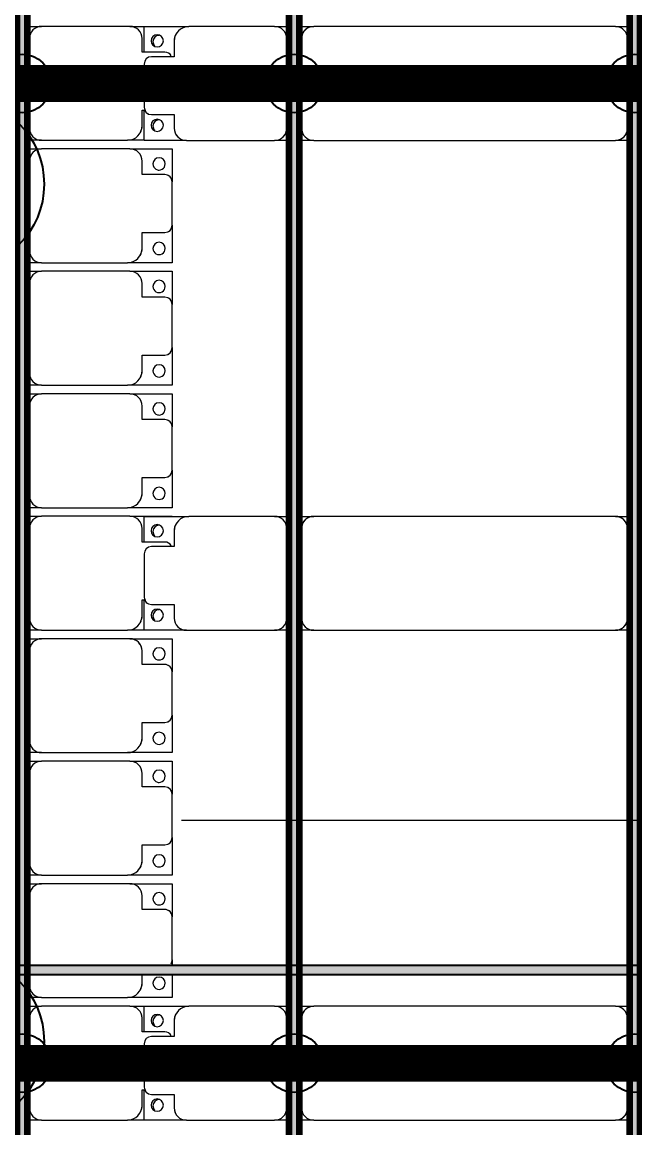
# Model space of a CAD drawing. Header units: millimetres. Extents: x 312848 to 517332, y -142134 to -35114.
# Drawn here: x 326545 to 329045, y -71592 to -67078 of the extents above; entities that cross this region are included whole.
import ezdxf

# ---------------------------------------------------------------- set-up
doc = ezdxf.new("R2010")
doc.units = ezdxf.units.MM
for name, color, linetype, lineweight in [('A-ANNO-DIMS', 211, 'Continuous', 9), ('A-ANNO-DIMS-500', 211, 'Continuous', 9), ('A-GENM', 13, 'Continuous', 9), ('S-BEAM', 12, 'Continuous', 9)]:
    doc.layers.add(name, color=color, linetype=linetype, lineweight=lineweight)
doc.layers.add('GC-BICH NEO', color=6, linetype='Continuous')
doc.layers.add('GC-HOP 40x60 GIA CUONG', color=1, linetype='Continuous')
doc.styles.add('Trebuchet MS', font='trebuc.ttf', dxfattribs={"width": 0.8, "height": 1500})
doc.dimstyles.new('Arc_Length_-_3mm_Trebuchet_MS_3', dxfattribs={"dimscale": 304.8, "dimtxt": 1546.42636, "dimasz": 1.64042, "dimexe": 2.46063, "dimexo": 2.46063, "dimgap": 0.492126, "dimtad": 1, "dimdec": 0, "dimrnd": 10, "dimzin": 0, "dimdsep": 46, "dimtxsty": 'Trebuchet MS', "dimblk1": 'OBLIQUE', "dimblk2": 'OBLIQUE', "dimsah": 1, "dimcen": 0.09, "dimdle": 1.64042, "dimazin": 0, "dimtfac": 1, "dimtdec": 4, "dimtix": 1, "dimtmove": 0, "dimatfit": 3, "dimfxl": 1, "dimtvp": 1, "dimtfill": 1, "dimtolj": 1, "dimtzin": 0, "dimarcsym": 2})

# ---------------------------------------------------------------- blocks, each defined once
blk = doc.blocks.new('Dai phao do pin - DẢI PHAO ĐỠ PIN-V10-KHUNG KẾT CẤU BÈ PIN 3')
at = {"layer": 'A-GENM', "color": 7}
for p, q in [((-1312.2, 241.6), (-1129.7, 241.6)), ((-1312.2, 136.9), (-1312.2, 241.6)), ((-779.7, 241.6), (-1129.7, 241.6)), ((-779.7, 241.6), (-720, 241.6)), ((-680, 241.6), (-620.3, 241.6)), ((610.3, 241.6), (-620.3, 241.6)), ((610.3, 241.6), (670, 241.6)), ((-1189.7, 181.6), (-1189.7, 118.2)), ((-729.7, -173.4), (-729.7, 191.6)), ((-670.3, 191.6), (-670.3, -173.4)), ((660.3, -173.4), (660.3, 191.6)), ((-1189.7, 118.2), (-1282.2, 118.2)), ((-1312.2, 88.2), (-1312.2, -88.2)), ((-1312.2, -223.4), (-1312.2, -99.5)), ((-1282.2, -118.2), (-1189.7, -118.2)), ((-1189.7, -118.2), (-1189.7, -173.4)), ((-1139.7, -223.4), (-1312.2, -223.4)), ((-1139.7, -223.4), (-779.7, -223.4)), ((-720, -223.4), (-779.7, -223.4)), ((-620.3, -223.4), (-680, -223.4)), ((-620.3, -223.4), (610.3, -223.4)), ((670, -223.4), (610.3, -223.4))]:
    blk.add_line(p, q, dxfattribs=at)
for centre, radius, start, end in [((-1129.7, 181.6), 60, 90, 180), ((-779.7, 191.6), 50, 360, 90), ((-779.7, 191.6), 50, 2.9798, 45), ((-620.3, 191.6), 50, 90, 180), ((-620.3, 191.6), 50, 105, 177.0202), ((610.3, 191.6), 50, 360, 90), ((610.3, 191.6), 50, 15, 90), ((-1258.6, 183.2), 25, 0, 180), ((-1258.6, 183.2), 25, 180, 360), ((-1129.7, 181.6), 60, 150, 180), ((-1282.2, 88.2), 30, 90, 180), ((-1282.2, -88.2), 30, 180, 270), ((-1282.2, -88.2), 30, 210, 240), ((-1258.6, -161.8), 25, 0, 180), ((-1258.6, -161.8), 25, 180, 0), ((-1139.7, -173.4), 50, 180, 270), ((-1139.7, -173.4), 50, 180, 225), ((-779.7, -173.4), 50, 270, 360), ((-779.7, -173.4), 50, 315, 360), ((-620.3, -173.4), 50, 180, 270), ((-620.3, -173.4), 50, 180, 270), ((610.3, -173.4), 50, 270, 360), ((610.3, -173.4), 50, 285, 360)]:
    blk.add_arc(centre, radius, start, end, dxfattribs=at)
blk = doc.blocks.new('Dai phao do pin - DẢI PHAO ĐỠ PIN-V1-KHUNG KẾT CẤU BÈ PIN 3')
at = {"layer": 'A-GENM', "color": 7}
for p, q in [((-1312.2, 241.6), (-1129.7, 241.6)), ((-1312.2, 136.9), (-1312.2, 241.6)), ((-779.7, 241.6), (-1129.7, 241.6)), ((-779.7, 241.6), (-720, 241.6)), ((-680, 241.6), (-620.3, 241.6)), ((610.3, 241.6), (-620.3, 241.6)), ((610.3, 241.6), (670, 241.6)), ((-1189.7, 181.6), (-1189.7, 118.2)), ((-729.7, -173.4), (-729.7, 191.6)), ((-670.3, 191.6), (-670.3, -173.4)), ((660.3, -173.4), (660.3, 191.6)), ((-1189.7, 118.2), (-1282.2, 118.2)), ((-1312.2, 88.2), (-1312.2, -88.2)), ((-1312.2, -223.4), (-1312.2, -99.5)), ((-1282.2, -118.2), (-1189.7, -118.2)), ((-1189.7, -118.2), (-1189.7, -173.4)), ((-1139.7, -223.4), (-1312.2, -223.4)), ((-1139.7, -223.4), (-779.7, -223.4)), ((-720, -223.4), (-779.7, -223.4)), ((-620.3, -223.4), (-680, -223.4)), ((-620.3, -223.4), (610.3, -223.4)), ((670, -223.4), (610.3, -223.4))]:
    blk.add_line(p, q, dxfattribs=at)
for centre, radius, start, end in [((-1129.7, 181.6), 60, 90, 180), ((-779.7, 191.6), 50, 360, 90), ((-779.7, 191.6), 50, 360, 45), ((-620.3, 191.6), 50, 90, 180), ((-620.3, 191.6), 50, 105, 180), ((610.3, 191.6), 50, 360, 90), ((610.3, 191.6), 50, 15, 90), ((-1258.6, 183.2), 25, 0, 180), ((-1258.6, 183.2), 25, 180, 360), ((-1129.7, 181.6), 60, 150, 180), ((-1282.2, 88.2), 30, 90, 180), ((-1282.2, -88.2), 30, 180, 270), ((-1282.2, -88.2), 30, 210, 240), ((-1258.6, -161.8), 25, 0, 180), ((-1258.6, -161.8), 25, 180, 0), ((-1139.7, -173.4), 50, 180, 270), ((-1139.7, -173.4), 50, 180, 225), ((-779.7, -173.4), 50, 270, 360), ((-779.7, -173.4), 50, 315, 360), ((-620.3, -173.4), 50, 180, 270), ((-620.3, -173.4), 50, 180, 270), ((610.3, -173.4), 50, 270, 360), ((610.3, -173.4), 50, 285, 360)]:
    blk.add_arc(centre, radius, start, end, dxfattribs=at)
blk = doc.blocks.new('Dai phao do pin - DẢI PHAO ĐỠ PIN-67477-KHUNG KẾT CẤU BÈ PIN 3')
at = {"layer": 'A-GENM', "color": 7}
for p, q in [((-1312.2, 241.6), (-1129.7, 241.6)), ((-1312.2, 136.9), (-1312.2, 241.6)), ((-779.7, 241.6), (-1129.7, 241.6)), ((-779.7, 241.6), (-720, 241.6)), ((-680, 241.6), (-620.3, 241.6)), ((610.3, 241.6), (-620.3, 241.6)), ((610.3, 241.6), (670, 241.6)), ((-1189.7, 181.6), (-1189.7, 118.2)), ((-729.7, -173.4), (-729.7, 191.6)), ((-670.3, 191.6), (-670.3, -173.4)), ((660.3, -173.4), (660.3, 191.6)), ((-1189.7, 118.2), (-1282.2, 118.2)), ((-1312.2, 88.2), (-1312.2, -88.2)), ((-1312.2, -223.4), (-1312.2, -99.5)), ((-1282.2, -118.2), (-1189.7, -118.2)), ((-1189.7, -118.2), (-1189.7, -173.4)), ((-1139.7, -223.4), (-1312.2, -223.4)), ((-1139.7, -223.4), (-779.7, -223.4)), ((-720, -223.4), (-779.7, -223.4)), ((-620.3, -223.4), (-680, -223.4)), ((-620.3, -223.4), (610.3, -223.4)), ((670, -223.4), (610.3, -223.4))]:
    blk.add_line(p, q, dxfattribs=at)
for centre, radius, start, end in [((-1129.7, 181.6), 60, 90, 180), ((-779.7, 191.6), 50, 360, 90), ((-779.7, 191.6), 50, 360, 45), ((-620.3, 191.6), 50, 90, 180), ((-620.3, 191.6), 50, 105, 180), ((610.3, 191.6), 50, 360, 90), ((610.3, 191.6), 50, 15, 90), ((-1258.6, 183.2), 25, 0, 180), ((-1258.6, 183.2), 25, 180, 360), ((-1129.7, 181.6), 60, 150, 180), ((-1282.2, 88.2), 30, 90, 180), ((-1282.2, -88.2), 30, 180, 270), ((-1282.2, -88.2), 30, 210, 240), ((-1258.6, -161.8), 25, 0, 180), ((-1258.6, -161.8), 25, 180, 0), ((-1139.7, -173.4), 50, 180, 270), ((-1139.7, -173.4), 50, 180, 225), ((-779.7, -173.4), 50, 270, 360), ((-779.7, -173.4), 50, 315, 360), ((-620.3, -173.4), 50, 180, 270), ((-620.3, -173.4), 50, 180, 270), ((610.3, -173.4), 50, 270, 360), ((610.3, -173.4), 50, 285, 360)]:
    blk.add_arc(centre, radius, start, end, dxfattribs=at)
blk = doc.blocks.new('Dầm C52 - Dầm C52-66353-KHUNG KẾT CẤU BÈ PIN 3')
at = {"layer": 'S-BEAM', "lineweight": 140}
blk.add_hatch(color=1, dxfattribs=at).paths.add_polyline_path([(-45616.3, 20), (-45616.3, -20), (45616.3, -20), (45616.3, 20), (-45569, 20)])
at = {"layer": 'S-BEAM', "color": 1, "lineweight": 140}
for p, q in [((-45616.3, 20), (45616.3, 20)), ((45616.3, -20), (-45616.3, -20))]:
    blk.add_line(p, q, dxfattribs=at)
blk = doc.blocks.new('Dầm C52 - Dầm C52-V13-KHUNG KẾT CẤU BÈ PIN 3')
at = {"layer": 'S-BEAM', "lineweight": 140}
blk.add_hatch(color=1, dxfattribs=at).paths.add_polyline_path([(-45616.3, 20), (-45616.3, -20), (45616.3, -20), (45616.3, 20), (-45569, 20)])
at = {"layer": 'S-BEAM', "color": 1, "lineweight": 140}
for p, q in [((-45616.3, 20), (45616.3, 20)), ((45616.3, -20), (-45616.3, -20))]:
    blk.add_line(p, q, dxfattribs=at)
blk = doc.blocks.new('Dầm C52 - Hộp 40x60-V19-KHUNG KẾT CẤU BÈ PIN 3')
at = {"layer": 'S-BEAM', "lineweight": 25}
h = blk.add_hatch(color=4, dxfattribs=at)
h.paths.add_polyline_path([(37512.3, -20), (37702.2, -20), (37702.2, 20), (-35790, 20), (-35790, -20), (37035.7, -20)])
h.paths.add_polyline_path([(-36990, -20), (-36990, 20), (-37702.2, 20), (-37702.2, -20), (-37310.3, -20)])
at = {"layer": 'S-BEAM', "color": 4, "lineweight": 25}
for p, q in [((-35790, 20), (37702.2, 20)), ((37702.2, -20), (-35790, -20))]:
    blk.add_line(p, q, dxfattribs=at)
blk = doc.blocks.new('Dải phao đi lại kèm đỡ invester - DẢI PHAO ĐI LẠI-68882-KHUNG KẾT CẤU BÈ PIN 3')
at = {"layer": 'A-GENM', "color": 7}
for p, q in [((61758.4, -779.7), (61758.4, -720)), ((62223.4, -720), (62223.4, -779.7)), ((62258.4, -779.7), (62258.4, -720)), ((62723.4, -720), (62723.4, -779.7)), ((62758.4, -779.7), (62758.4, -720)), ((63223.4, -720), (63223.4, -779.7)), ((63258.4, -779.7), (63258.4, -720)), ((63723.4, -720), (63723.4, -779.7)), ((63758.4, -779.7), (63758.4, -720)), ((64223.4, -720), (64223.4, -779.7)), ((64258.4, -779.7), (64258.4, -720)), ((64723.4, -720), (64723.4, -779.7)), ((64758.4, -779.7), (64758.4, -720)), ((65223.4, -720), (65223.4, -779.7)), ((65258.4, -779.7), (65258.4, -720)), ((65723.4, -720), (65723.4, -779.7)), ((65758.4, -779.7), (65758.4, -720)), ((66223.4, -720), (66223.4, -779.7)), ((62173.4, -729.7), (61808.4, -729.7)), ((62351.2, -729.7), (62308.4, -729.7)), ((62673.4, -729.7), (62391.2, -729.7)), ((63173.4, -729.7), (62808.4, -729.7)), ((63673.4, -729.7), (63308.4, -729.7)), ((64173.4, -729.7), (63808.4, -729.7)), ((64673.4, -729.7), (64308.4, -729.7)), ((65173.4, -729.7), (64808.4, -729.7)), ((65673.4, -729.7), (65308.4, -729.7)), ((66173.4, -729.7), (65808.4, -729.7)), ((61758.4, -779.7), (61758.4, -1129.7)), ((62223.4, -1139.7), (62223.4, -779.7)), ((62258.4, -779.7), (62258.4, -1129.7)), ((62723.4, -1139.7), (62723.4, -779.7)), ((62758.4, -779.7), (62758.4, -1129.7)), ((63223.4, -1139.7), (63223.4, -779.7)), ((63258.4, -779.7), (63258.4, -1129.7)), ((63723.4, -1139.7), (63723.4, -779.7)), ((63758.4, -779.7), (63758.4, -1129.7)), ((64223.4, -1139.7), (64223.4, -779.7)), ((64258.4, -779.7), (64258.4, -1129.7)), ((64723.4, -1139.7), (64723.4, -779.7)), ((64758.4, -779.7), (64758.4, -1129.7)), ((65223.4, -1139.7), (65223.4, -779.7)), ((65258.4, -779.7), (65258.4, -1129.7)), ((65723.4, -1139.7), (65723.4, -779.7)), ((65758.4, -779.7), (65758.4, -1129.7)), ((66223.4, -1139.7), (66223.4, -779.7)), ((61758.4, -1198.7), (61758.4, -1129.7)), ((62223.4, -1139.7), (62223.4, -1312.2)), ((62258.4, -1312.2), (62258.4, -1129.7)), ((62723.4, -1139.7), (62723.4, -1312.2)), ((62758.4, -1312.2), (62758.4, -1129.7)), ((63223.4, -1139.7), (63223.4, -1312.2)), ((63258.4, -1312.2), (63258.4, -1129.7)), ((63723.4, -1139.7), (63723.4, -1312.2)), ((63758.4, -1198.7), (63758.4, -1129.7)), ((64223.4, -1139.7), (64223.4, -1312.2)), ((64258.4, -1312.2), (64258.4, -1129.7)), ((64723.4, -1139.7), (64723.4, -1312.2)), ((64758.4, -1312.2), (64758.4, -1129.7)), ((65223.4, -1139.7), (65223.4, -1312.2)), ((65258.4, -1312.2), (65258.4, -1129.7)), ((65723.4, -1139.7), (65723.4, -1312.2)), ((65758.4, -1198.7), (65758.4, -1129.7)), ((66223.4, -1139.7), (66223.4, -1312.2)), ((61818.4, -1189.7), (61881.8, -1189.7)), ((61881.8, -1189.7), (61881.8, -1204.4)), ((62118.2, -1282.2), (62118.2, -1189.7)), ((62118.2, -1189.7), (62173.4, -1189.7)), ((62318.4, -1189.7), (62351.2, -1189.7)), ((62618.2, -1282.2), (62618.2, -1189.7)), ((62618.2, -1189.7), (62673.4, -1189.7)), ((62818.4, -1189.7), (62881.8, -1189.7)), ((62881.8, -1189.7), (62881.8, -1282.2)), ((63118.2, -1282.2), (63118.2, -1189.7)), ((63118.2, -1189.7), (63173.4, -1189.7)), ((63318.4, -1189.7), (63381.8, -1189.7)), ((63381.8, -1189.7), (63381.8, -1282.2)), ((63618.2, -1282.2), (63618.2, -1189.7)), ((63618.2, -1189.7), (63673.4, -1189.7)), ((63818.4, -1189.7), (63881.8, -1189.7)), ((63881.8, -1189.7), (63881.8, -1204.4)), ((64118.2, -1282.2), (64118.2, -1189.7)), ((64118.2, -1189.7), (64173.4, -1189.7)), ((64318.4, -1189.7), (64381.8, -1189.7)), ((64381.8, -1189.7), (64381.8, -1282.2)), ((64618.2, -1282.2), (64618.2, -1189.7)), ((64618.2, -1189.7), (64673.4, -1189.7)), ((64818.4, -1189.7), (64881.8, -1189.7)), ((64881.8, -1189.7), (64881.8, -1282.2)), ((65118.2, -1282.2), (65118.2, -1189.7)), ((65118.2, -1189.7), (65173.4, -1189.7)), ((65318.4, -1189.7), (65381.8, -1189.7)), ((65381.8, -1189.7), (65381.8, -1282.2)), ((65618.2, -1282.2), (65618.2, -1189.7)), ((65618.2, -1189.7), (65673.4, -1189.7)), ((65818.4, -1189.7), (65881.8, -1189.7)), ((65881.8, -1189.7), (65881.8, -1204.4)), ((66118.2, -1282.2), (66118.2, -1189.7)), ((66118.2, -1189.7), (66173.4, -1189.7)), ((62351.2, -1312.2), (62258.4, -1312.2)), ((62411.8, -1312.2), (62391.2, -1312.2)), ((62411.8, -1312.2), (62588.2, -1312.2)), ((62723.4, -1312.2), (62588.2, -1312.2)), ((62911.8, -1312.2), (62758.4, -1312.2)), ((62911.8, -1312.2), (63088.2, -1312.2)), ((63223.4, -1312.2), (63088.2, -1312.2)), ((63411.8, -1312.2), (63258.4, -1312.2)), ((63411.8, -1312.2), (63588.2, -1312.2)), ((63723.4, -1312.2), (63588.2, -1312.2)), ((64411.8, -1312.2), (64258.4, -1312.2)), ((64411.8, -1312.2), (64588.2, -1312.2)), ((64723.4, -1312.2), (64588.2, -1312.2)), ((64911.8, -1312.2), (64758.4, -1312.2)), ((64911.8, -1312.2), (65088.2, -1312.2)), ((65223.4, -1312.2), (65088.2, -1312.2)), ((65411.8, -1312.2), (65258.4, -1312.2)), ((65411.8, -1312.2), (65588.2, -1312.2)), ((65723.4, -1312.2), (65588.2, -1312.2))]:
    blk.add_line(p, q, dxfattribs=at)
for centre, radius, start, end in [((61808.4, -779.7), 50, 90, 180), ((61808.4, -779.7), 50, 90, 135), ((62173.4, -779.7), 50, 360, 90), ((62173.4, -779.7), 50, 45, 87.652), ((62308.4, -779.7), 50, 90, 180), ((62308.4, -779.7), 50, 90, 135), ((62673.4, -779.7), 50, 360, 90), ((62673.4, -779.7), 50, 45, 90), ((62808.4, -779.7), 50, 90, 180), ((62808.4, -779.7), 50, 90, 135), ((63173.4, -779.7), 50, 360, 90), ((63173.4, -779.7), 50, 45, 90), ((63308.4, -779.7), 50, 90, 180), ((63308.4, -779.7), 50, 90, 135), ((63673.4, -779.7), 50, 0, 90), ((63673.4, -779.7), 50, 47.72, 90), ((63808.4, -779.7), 50, 90, 180), ((63808.4, -779.7), 50, 90, 135), ((64173.4, -779.7), 50, 0, 90), ((64173.4, -779.7), 50, 45, 90), ((64308.4, -779.7), 50, 90, 180), ((64308.4, -779.7), 50, 90, 135), ((64673.4, -779.7), 50, 360, 90), ((64673.4, -779.7), 50, 45, 90), ((64808.4, -779.7), 50, 90, 180), ((64808.4, -779.7), 50, 90, 135), ((65173.4, -779.7), 50, 360, 90), ((65173.4, -779.7), 50, 45, 90), ((65308.4, -779.7), 50, 90, 180), ((65308.4, -779.7), 50, 90, 135), ((65673.4, -779.7), 50, 0, 90), ((65673.4, -779.7), 50, 45, 90), ((65808.4, -779.7), 50, 90, 180), ((65808.4, -779.7), 50, 90, 135), ((66173.4, -779.7), 50, 0, 90), ((66173.4, -779.7), 50, 45, 90), ((61818.4, -1129.7), 60, 180, 270), ((62173.4, -1139.7), 50, 270, 360), ((62318.4, -1129.7), 60, 180, 270), ((62673.4, -1139.7), 50, 270, 0), ((62818.4, -1129.7), 60, 180, 270), ((63173.4, -1139.7), 50, 270, 0), ((63318.4, -1129.7), 60, 180, 270), ((63673.4, -1139.7), 50, 270, 360), ((63818.4, -1129.7), 60, 180, 270), ((64173.4, -1139.7), 50, 270, 360), ((64318.4, -1129.7), 60, 180, 270), ((64673.4, -1139.7), 50, 270, 0), ((64818.4, -1129.7), 60, 180, 270), ((65173.4, -1139.7), 50, 270, 0), ((65318.4, -1129.7), 60, 180, 270), ((65673.4, -1139.7), 50, 270, 0), ((65818.4, -1129.7), 60, 180, 270), ((66173.4, -1139.7), 50, 270, 360), ((61818.4, -1129.7), 60, 244.315, 270), ((62173.4, -1139.7), 50, 272.348, 315), ((62318.4, -1129.7), 60, 240, 270), ((62673.4, -1139.7), 50, 270, 315), ((62818.4, -1129.7), 60, 240, 270), ((63173.4, -1139.7), 50, 270, 315), ((63318.4, -1129.7), 60, 240, 270), ((63673.4, -1139.7), 50, 270, 312.28), ((63818.4, -1129.7), 60, 240, 270), ((64173.4, -1139.7), 50, 270, 315), ((64318.4, -1129.7), 60, 240, 270), ((64673.4, -1139.7), 50, 270, 315), ((64818.4, -1129.7), 60, 240, 270), ((65173.4, -1139.7), 50, 270, 315), ((65318.4, -1129.7), 60, 240, 270), ((65673.4, -1139.7), 50, 270, 315), ((65818.4, -1129.7), 60, 240, 270), ((66173.4, -1139.7), 50, 270, 315), ((61816.8, -1258.6), 25, 90, 135), ((61816.8, -1258.6), 25, 0, 90), ((62161.8, -1258.6), 25, 90, 135), ((62161.8, -1258.6), 25, 0, 90), ((62316.8, -1258.6), 25, 90, 270), ((62316.8, -1258.6), 25, 270, 90), ((62661.8, -1258.6), 25, 90, 270), ((62661.8, -1258.6), 25, 165, 180), ((62661.8, -1258.6), 25, 270, 90), ((62816.8, -1258.6), 25, 90, 270), ((62816.8, -1258.6), 25, 270, 90), ((63161.8, -1258.6), 25, 90, 270), ((63161.8, -1258.6), 25, 165, 180), ((63161.8, -1258.6), 25, 270, 90), ((63316.8, -1258.6), 25, 90, 270), ((63316.8, -1258.6), 25, 270, 90), ((63661.8, -1258.6), 25, 90, 270), ((63661.8, -1258.6), 25, 165, 180), ((63661.8, -1258.6), 25, 270, 90), ((63816.8, -1258.6), 25, 90, 135), ((63816.8, -1258.6), 25, 0, 90), ((64161.8, -1258.6), 25, 90, 135), ((64161.8, -1258.6), 25, 360, 90), ((64316.8, -1258.6), 25, 90, 270), ((64316.8, -1258.6), 25, 270, 90), ((64661.8, -1258.6), 25, 90, 270), ((64661.8, -1258.6), 25, 165, 180), ((64661.8, -1258.6), 25, 270, 90), ((64816.8, -1258.6), 25, 90, 270), ((64816.8, -1258.6), 25, 270, 90), ((65161.8, -1258.6), 25, 90, 270), ((65161.8, -1258.6), 25, 165, 180), ((65161.8, -1258.6), 25, 270, 90), ((65316.8, -1258.6), 25, 90, 270), ((65316.8, -1258.6), 25, 270, 90), ((65661.8, -1258.6), 25, 90, 270), ((65661.8, -1258.6), 25, 165, 180), ((65661.8, -1258.6), 25, 270, 90), ((65816.8, -1258.6), 25, 90, 135), ((65816.8, -1258.6), 25, 0, 90), ((66161.8, -1258.6), 25, 90, 135), ((66161.8, -1258.6), 25, 0, 90), ((62088.2, -1282.2), 30, 300, 360), ((62411.8, -1282.2), 30, 240, 270), ((62411.8, -1282.2), 30, 240, 270), ((62588.2, -1282.2), 30, 270, 0), ((62588.2, -1282.2), 30, 270, 330), ((62911.8, -1282.2), 30, 180, 270), ((62911.8, -1282.2), 30, 210, 270), ((63088.2, -1282.2), 30, 270, 360), ((63088.2, -1282.2), 30, 270, 330), ((63411.8, -1282.2), 30, 180, 270), ((63411.8, -1282.2), 30, 210, 270), ((63588.2, -1282.2), 30, 270, 0), ((63588.2, -1282.2), 30, 270, 330), ((64088.2, -1282.2), 30, 300, 0), ((64411.8, -1282.2), 30, 180, 270), ((64411.8, -1282.2), 30, 210, 270), ((64588.2, -1282.2), 30, 270, 0), ((64588.2, -1282.2), 30, 270, 330), ((64911.8, -1282.2), 30, 180, 270), ((64911.8, -1282.2), 30, 210, 270), ((65088.2, -1282.2), 30, 270, 360), ((65088.2, -1282.2), 30, 270, 330), ((65411.8, -1282.2), 30, 180, 270), ((65411.8, -1282.2), 30, 210, 270), ((65588.2, -1282.2), 30, 270, 0), ((65588.2, -1282.2), 30, 270, 330), ((66088.2, -1282.2), 30, 300, 0)]:
    blk.add_arc(centre, radius, start, end, dxfattribs=at)
blk = doc.blocks.new('be pin 3_rvt-1-KHUNG KẾT CẤU BÈ PIN 3')
at = {"layer": 'A-GENM', "color": 4, "lineweight": 25, "rotation": 90.00000000000026}
blk.add_blockref('Dải phao đi lại kèm đỡ invester - DẢI PHAO ĐI LẠI-68882-KHUNG KẾT CẤU BÈ PIN 3', (325844.7, -133318.6), dxfattribs=at)
at = {"layer": 'A-GENM', "color": 4, "lineweight": 25}
for name, p in [('Dai phao do pin - DẢI PHAO ĐỠ PIN-67477-KHUNG KẾT CẤU BÈ PIN 3', (328354.7, -67337.3)), ('Dai phao do pin - DẢI PHAO ĐỠ PIN-V1-KHUNG KẾT CẤU BÈ PIN 3', (328354.7, -69337.3)), ('Dai phao do pin - DẢI PHAO ĐỠ PIN-V10-KHUNG KẾT CẤU BÈ PIN 3', (328354.7, -71337.3))]:
    blk.add_blockref(name, p, dxfattribs=at)
at = {"layer": 'S-BEAM', "color": 4, "lineweight": 25, "rotation": 89.99999999999962}
for name, p in [('Dầm C52 - Dầm C52-V13-KHUNG KẾT CẤU BÈ PIN 3', (326544.7, -88363.7)), ('Dầm C52 - Dầm C52-66353-KHUNG KẾT CẤU BÈ PIN 3', (327654.7, -88363.7)), ('Dầm C52 - Dầm C52-V13-KHUNG KẾT CẤU BÈ PIN 3', (329044.7, -88363.7))]:
    blk.add_blockref(name, p, dxfattribs=at)
at = {"layer": 'S-BEAM', "color": 4, "lineweight": 25}
blk.add_blockref('Dầm C52 - Hộp 40x60-V19-KHUNG KẾT CẤU BÈ PIN 3', (362234.7, -70947.4), dxfattribs=at)
blk = doc.blocks.new('DIMBLOCK1-KHUNG KẾT CẤU BÈ PIN 3')
at = {"layer": 'A-ANNO-DIMS-500', "transparency": 16777216}
for p, q in [((315292.2, -133837.3), (315292.2, -42837.3)), ((315292.2, -43337.3), (314542.2, -43337.3)), ((315292.2, -43337.3), (326292.5, -43337.3)), ((315292.2, -133337.3), (314542.2, -133337.3)), ((315292.2, -133337.3), (326292.5, -133337.3))]:
    blk.add_line(p, q, dxfattribs=at)
at = {"layer": 'A-ANNO-DIMS-500', "lineweight": 70, "transparency": 16777216}
for p, q in [((315292.2, -43337.3), (315042.2, -43087.3)), ((315292.2, -43337.3), (315542.2, -43587.3)), ((315292.2, -133337.3), (315042.2, -133087.3)), ((315292.2, -133337.3), (315542.2, -133587.3))]:
    blk.add_line(p, q, dxfattribs=at)
at = {"layer": 'A-ANNO-DIMS-500', "color": 0, "transparency": 16777216, "insert": (313222.8, -90303.1), "char_height": 1500, "width": 4717.911, "attachment_point": 1, "rotation": 90, "line_spacing_factor": 1.048425, "style": 'Trebuchet MS', "bg_fill": 3, "box_fill_scale": 1.25, "bg_fill_color": 256, "bg_fill_true_color": 13158600, "bg_fill_transparency": 0}
blk.add_mtext('90000', dxfattribs=at)
blk = doc.blocks.new('_Oblique')
at = {"color": 0, "linetype": 'ByBlock', "lineweight": -2}
blk.add_line((-0.5, -0.5), (0.5, 0.5), dxfattribs=at)
blk = doc.blocks.new('DIMBLOCK7-KHUNG KẾT CẤU BÈ PIN 3')
at = {"layer": 'A-ANNO-DIMS-500', "lineweight": 70, "transparency": 16777216}
for p, q in [((332121.1, -70337.3), (331871.1, -70087.3)), ((332121.1, -70337.3), (332371.1, -70587.3)), ((332121.1, -133337.3), (331871.1, -133087.3)), ((332121.1, -133337.3), (332371.1, -133587.3))]:
    blk.add_line(p, q, dxfattribs=at)
at = {"layer": 'A-ANNO-DIMS-500', "transparency": 16777216}
for p, q in [((332121.1, -70337.3), (327194.7, -70337.3)), ((332121.1, -133837.3), (332121.1, -70337.3)), ((332121.1, -70337.3), (332871.1, -70337.3)), ((332121.1, -133337.3), (331371.1, -133337.3)), ((332121.1, -133337.3), (332517.5, -133337.3))]:
    blk.add_line(p, q, dxfattribs=at)
at = {"layer": 'A-ANNO-DIMS-500', "color": 0, "transparency": 16777216, "insert": (330051.7, -103803.1), "char_height": 1500, "width": 4717.911, "attachment_point": 1, "rotation": 90, "line_spacing_factor": 1.048425, "style": 'Trebuchet MS', "bg_fill": 3, "box_fill_scale": 1.25, "bg_fill_color": 256, "bg_fill_true_color": 13158600, "bg_fill_transparency": 0}
blk.add_mtext('63000', dxfattribs=at)
blk = doc.blocks.new('DIMBLOCK8-KHUNG KẾT CẤU BÈ PIN 3')
at = {"layer": 'A-ANNO-DIMS-500', "transparency": 16777216}
for p, q in [((332121.1, -70337.3), (332121.1, -42837.3)), ((332121.1, -43337.3), (331371.1, -43337.3)), ((332121.1, -43337.3), (332517.5, -43337.3)), ((332121.1, -70337.3), (327194.7, -70337.3)), ((332121.1, -70337.3), (332871.1, -70337.3))]:
    blk.add_line(p, q, dxfattribs=at)
at = {"layer": 'A-ANNO-DIMS-500', "lineweight": 70, "transparency": 16777216}
for p, q in [((332121.1, -43337.3), (331871.1, -43087.3)), ((332121.1, -43337.3), (332371.1, -43587.3)), ((332121.1, -70337.3), (331871.1, -70087.3)), ((332121.1, -70337.3), (332371.1, -70587.3))]:
    blk.add_line(p, q, dxfattribs=at)
at = {"layer": 'A-ANNO-DIMS-500', "color": 0, "transparency": 16777216, "insert": (330051.7, -58803.1), "char_height": 1500, "width": 4717.911, "attachment_point": 1, "rotation": 90, "line_spacing_factor": 1.048425, "style": 'Trebuchet MS', "bg_fill": 3, "box_fill_scale": 1.25, "bg_fill_color": 256, "bg_fill_true_color": 13158600, "bg_fill_transparency": 0}
blk.add_mtext('27000', dxfattribs=at)

msp = doc.modelspace()

# ---------------------------------------------------------------- block references
at = {"lineweight": 5}
msp.add_blockref('be pin 3_rvt-1-KHUNG KẾT CẤU BÈ PIN 3', (0, 0), dxfattribs=at)

# ---------------------------------------------------------------- next in the draw order: dimensions: what is measured, and where the dimension line sits
at = {"layer": 'A-ANNO-DIMS'}
dim = msp.add_linear_dim(base=(315292.2, -43337.3), p1=(327042.5, -133337.3), p2=(327042.5, -43337.3), angle=90, dimstyle='Arc_Length_-_3mm_Trebuchet_MS_3', override={"dimpost": '<>', "dimfxl": 90000}, dxfattribs=at)
dim.commit()
dim.dimension.update_dxf_attribs({"geometry": 'DIMBLOCK1-KHUNG KẾT CẤU BÈ PIN 3', "text_midpoint": (314376.5, -88337.3)})

# ---------------------------------------------------------------- next in the draw order: dimensions: what is measured, and where the dimension line sits
dim = msp.add_linear_dim(base=(332121.1, -70337.3), p1=(331767.5, -133337.3), p2=(326444.7, -70337.3), angle=90, dimstyle='Arc_Length_-_3mm_Trebuchet_MS_3', override={"dimpost": '<>', "dimfxl": 63224.460246}, dxfattribs=at)
dim.commit()
dim.dimension.update_dxf_attribs({"geometry": 'DIMBLOCK7-KHUNG KẾT CẤU BÈ PIN 3', "text_midpoint": (331205.4, -101837.3)})

# ---------------------------------------------------------------- next in the draw order: linework, layer by layer
at = {"layer": 'GC-BICH NEO'}
msp.add_circle((326284.3, -71239.2), 350, dxfattribs=at)
at = {"layer": 'GC-HOP 40x60 GIA CUONG', "const_width": 150}
msp.add_lwpolyline([(325054.7, -71328.3), (340054.7, -71328.3)], dxfattribs=at)
at = {"layer": 'GC-HOP 40x60 GIA CUONG'}
for centre in [(326544.7, -71328.3), (327654.7, -71328.3), (329044.7, -71328.3)]:
    msp.add_circle(centre, 120, dxfattribs=at)

# ---------------------------------------------------------------- next in the draw order: dimensions: what is measured, and where the dimension line sits
at = {"layer": 'A-ANNO-DIMS'}
dim = msp.add_linear_dim(base=(332121.1, -43337.3), p1=(326444.7, -70337.3), p2=(331767.5, -43337.3), angle=90, dimstyle='Arc_Length_-_3mm_Trebuchet_MS_3', override={"dimpost": '<>', "dimfxl": 27519.672479}, dxfattribs=at)
dim.commit()
dim.dimension.update_dxf_attribs({"geometry": 'DIMBLOCK8-KHUNG KẾT CẤU BÈ PIN 3', "text_midpoint": (331207.9, -56837.3)})

# ---------------------------------------------------------------- next in the draw order: linework, layer by layer
at = {"layer": 'GC-BICH NEO'}
msp.add_circle((326284.3, -67739.2), 350, dxfattribs=at)
at = {"layer": 'GC-HOP 40x60 GIA CUONG', "const_width": 150}
msp.add_lwpolyline([(325054.7, -67328.3), (340054.7, -67328.3)], dxfattribs=at)
at = {"layer": 'GC-HOP 40x60 GIA CUONG'}
for centre in [(326544.7, -67328.3), (327654.7, -67328.3), (329044.7, -67328.3)]:
    msp.add_circle(centre, 120, dxfattribs=at)

doc.saveas('drawing.dxf')
